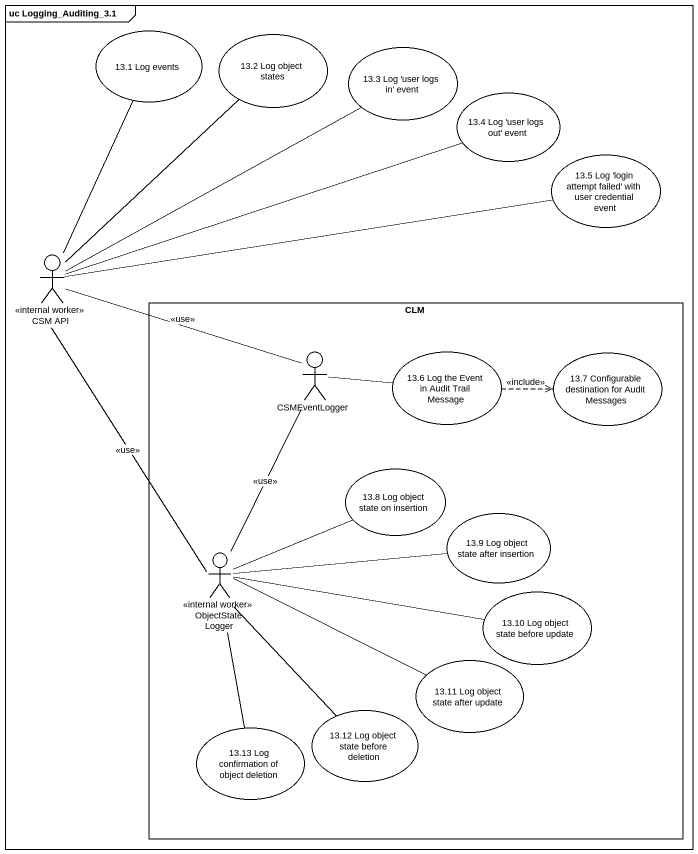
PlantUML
@startuml
mainframe uc Logging_Auditing_3.1
usecase "13.1 Log events" as u13_1_Log_events
usecase "13.2 Log object states" as u13_2_Log_object_states
usecase "13.3 Log 'user logs in' event" as u13_3_Log_user_logs_in_event
usecase "13.4 Log 'user logs out' event" as u13_4_Log_user_logs_out_event
usecase "13.5 Log 'login attempt failed' with user credential event" as u13_5_Log_login_attempt
actor "CSM API" as CSM_API <<internal worker>>
rectangle CLM {
  actor CSMEventLogger
  usecase "13.6 Log the Event in Audit Trail Message" as u13_6_Log_the_Event_in_Audit
  usecase "13.7 Configurable destination for Audit Messages" as u13_7_Configurable
  usecase "13.8 Log object state on insertion" as u13_8_Log_object_state_on
  usecase "13.9 Log object state after insertion" as u13_9_Log_object_state_after
  actor ObjectStateLogger <<internal worker>>
  usecase "13.10 Log object state before update" as u13_10_Log_object_state
  usecase "13.11 Log object state after update" as u13_11_Log_object_state
  usecase "13.13 Log confirmation of object deletion" as u13_13_Log_confirmation_of
  usecase "13.12 Log object state before deletion" as u13_12_Log_object_state
}
CSM_API -up- u13_1_Log_events
CSM_API -up- u13_2_Log_object_states
CSM_API -right- u13_3_Log_user_logs_in_event
CSM_API -right- u13_4_Log_user_logs_out_event
CSM_API -right- u13_5_Log_login_attempt
CSM_API -right- CSMEventLogger : <<use>>
CSM_API -- ObjectStateLogger : <<use>>
CSMEventLogger -right- u13_6_Log_the_Event_in_Audit
u13_6_Log_the_Event_in_Audit .right.> u13_7_Configurable : <<include>>
ObjectStateLogger -up- CSMEventLogger : <<use>>
ObjectStateLogger -right- u13_8_Log_object_state_on
ObjectStateLogger -right- u13_9_Log_object_state_after
ObjectStateLogger -right- u13_10_Log_object_state
ObjectStateLogger -right- u13_11_Log_object_state
ObjectStateLogger -- u13_13_Log_confirmation_of
ObjectStateLogger -- u13_12_Log_object_state
@enduml
